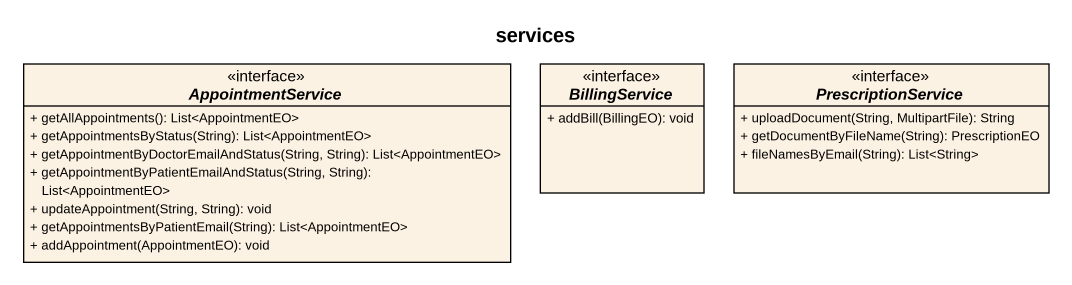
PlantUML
@startuml
title services
hide circle
hide empty members
skinparam classAttributeIconSize 0
interface AppointmentService <<interface>> {
  + getAllAppointments(): List<AppointmentEO>
  + getAppointmentsByStatus(String): List<AppointmentEO>
  + getAppointmentByDoctorEmailAndStatus(String, String): List<AppointmentEO>
  + getAppointmentByPatientEmailAndStatus(String, String): List<AppointmentEO>
  + updateAppointment(String, String): void
  + getAppointmentsByPatientEmail(String): List<AppointmentEO>
  + addAppointment(AppointmentEO): void
}
interface BillingService <<interface>> {
  + addBill(BillingEO): void
}
interface PrescriptionService <<interface>> {
  + uploadDocument(String, MultipartFile): String
  + getDocumentByFileName(String): PrescriptionEO
  + fileNamesByEmail(String): List<String>
}
@enduml
